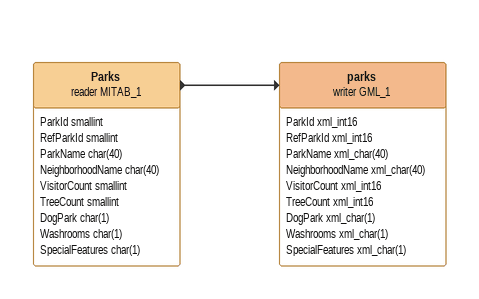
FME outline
Parks (reader MITAB_1)
    attributes: ParkId smallint, RefParkId smallint, ParkName char(40), NeighborhoodName char(40), VisitorCount smallint, TreeCount smallint, DogPark char(1), Washrooms char(1), SpecialFeatures char(1)
    -> parks (writer GML_1)
parks (writer GML_1)
    attributes: ParkId xml_int16, RefParkId xml_int16, ParkName xml_char(40), NeighborhoodName xml_char(40), VisitorCount xml_int16, TreeCount xml_int16, DogPark xml_char(1), Washrooms xml_char(1), SpecialFeatures xml_char(1)
